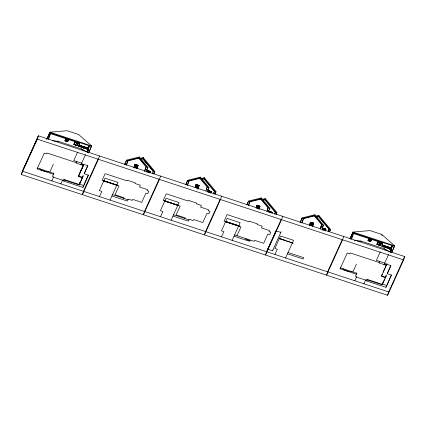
<?xml version="1.0" encoding="UTF-8"?>
<svg xmlns="http://www.w3.org/2000/svg" width="426" height="426" viewBox="0 0 426 426"><rect width="100%" height="100%" fill="white"/><g stroke="black" fill="none" stroke-linecap="round" stroke-linejoin="round"><path stroke-width="0.64" d="M21.321 174.527L22.36 171.177L38.404 135.814L404.7 256.574L403.64 259.913L387.596 295.277L21.3 174.522L37.344 139.158L38.404 135.814M46.796 139.302L49.948 132.188L67.074 130.723L78.618 134.531L91.654 145.937L88.533 152.982M48.66 139.281L50.46 133.615L49.762 132.763L50.689 132.885M53.506 177.243L53.671 176.881L52.462 176.481L53.846 173.43L37.445 167.998L37.035 168.893L53.383 174.282L53.782 173.015M64.981 140.868L65.615 138.881L68.341 139.781L67.702 141.762L65.002 140.82M65.135 140.82C64.358 137.545 70.136 139.472 67.686 141.634L65.157 140.772M65.758 139.11L65.226 140.788L67.606 141.629L68.181 139.829M73.842 144.542L74.694 141.874L78.325 143.072L77.473 145.74L73.863 144.494M74.827 142.055L78.203 143.195L74.827 142.055L74.055 144.473L77.457 145.548M74.88 142.193C73.709 148.259 73.783 139.845 76.44 142.689M62.494 180.267L63.703 180.667L64.108 179.399M78.506 146.32L79.726 143.264L50.46 133.615M78.698 146.395L79.726 143.264M79.721 146.72L80.152 145.388L87.415 147.785L86.984 149.116M83.23 148.312L83.661 146.949M83.443 148.296L83.853 147.007M83.214 175.661L82.665 177.392L78.64 176.066L83.624 165.075L81.206 164.276L81.574 163.115M86.744 149.35L87.154 148.067L80.36 145.889L87.154 148.067M78.64 176.066L79.369 173.755M88.688 146.251L87.692 149.324L88.688 146.251L89.295 146.453L88.294 149.526L87.772 149.143M82.149 168.158L82.751 166.262M87.484 151.528L88.592 148.253L78.911 145.058M87.516 151.928L88.033 149.792M87.463 152.481L88.491 149.345L78.805 146.155M63.703 180.667L64.033 179.948L79.161 184.937L79.566 183.67M51.78 180.88L53.447 177.2L62.59 180.235L62.75 179.873L63.959 180.273L64.289 179.554L79.417 184.543L79.971 182.807M79.161 184.937L83.011 175.89L81.925 178.27M62.329 180.624L82.91 187.413L88.454 175.192L84.215 173.797L87.697 165.549M82.91 187.413L88.262 175.043M99.471 155.948L98.411 159.287L82.367 194.65L83.427 191.311L98.108 158.946M124.738 164.463L126.613 160.112L139.27 156.986L147.897 167.269L146.65 170.235L145.42 168.771M126.559 165.102L127.885 160.911L138.817 158.211L139.27 156.986M133.844 167.887L134.983 164.298L138.093 165.32L137.119 168.366M134.009 167.887L135.053 164.521L137.896 165.453L136.991 168.307M135.239 167.381L135.931 165.054L135.196 167.37M136.863 165.363L136.075 167.679M136.778 168.771L137.795 165.576M144.536 171.199L145.335 168.675M144.728 171.353L146.129 166.928L138.817 158.211M146.65 170.235L147.897 167.269M146.709 172.157L147.279 170.357L150.389 171.385L149.984 172.631M146.949 171.811L147.343 170.597L150.154 171.593M146.938 171.998L147.348 170.581M147.082 172.019C146.613 169.655 151.31 171.284 149.563 172.839M147.907 172.269L148.227 171.119M149.111 171.412L148.743 172.567L149.105 171.433M149.686 172.908L150.192 171.518L147.332 170.624M152.524 173.835L153.328 171.305L142.816 158.776L140.915 159.276M153.861 174.048L154.904 171.513L143.243 157.609L139.648 158.493M160.517 176.071L159.457 179.41L143.413 214.773L144.473 211.434L159.154 179.069M185.832 184.602L187.706 180.251L200.364 177.131L208.99 187.408L207.744 190.379L206.514 188.91M187.653 185.241L188.979 181.05L199.911 178.35L200.364 177.131M195.103 187.483L196.077 184.437L199.187 185.459L198.021 189.107M195.3 187.296L198.154 188.201L195.3 187.296L196.114 184.73M195.262 187.578L196.146 184.66L198.99 185.598L197.85 189.022M197.222 187.818L197.957 185.502L197.179 187.802M206.019 190.859L207.222 187.067L199.911 178.35M207.744 190.379L208.99 187.408M207.968 191.748L208.373 190.502L211.482 191.524L211.078 192.776M208.021 191.988L208.442 190.726L211.248 191.732M208.01 192.174L208.468 190.795M208.176 192.158C207.675 189.842 212.398 191.402 210.657 192.978M208.996 192.43L209.32 191.258M209.837 192.706L210.252 191.567L209.869 192.765M210.779 193.047L211.221 191.7M210.881 192.887L211.285 191.657L208.426 190.763M213.618 193.974L214.422 191.45L213.58 193.297M214.954 194.187L215.998 191.657L204.336 177.749L201.344 178.489M221.563 196.2L220.503 199.538L204.459 234.902L205.518 231.563L220.199 199.192M246.963 204.794L248.56 201.04L261.218 197.92L269.844 208.197L268.598 211.168L267.368 209.698M248.693 205.433L249.833 201.839L260.765 199.139L261.218 197.92M256.148 207.67L256.931 205.225L260.041 206.248L259.088 209.241M256.17 208.165L257 205.449L259.844 206.386L258.939 209.235M257.134 208.319L257.879 205.987L257.182 208.33M258.065 208.623L258.8 206.312M259.205 207.744L256.718 206.924L259.216 207.728L259.594 206.535L257.107 205.715L256.372 208.026M258.859 208.846L259.594 206.535M259.067 208.777L259.78 206.424L256.958 205.54M262.198 199.277L265.19 198.537L264.748 199.735L262.863 200.204M266.873 211.647L268.076 207.856L260.765 199.139M268.598 211.168L268.838 210.417M268.939 212.611L269.28 211.552L272.06 212.515M271.953 213.511L272.336 212.313L269.205 211.339L272.336 212.313M274.674 214.134L275.276 212.239L274.435 214.086M276.075 214.379L276.852 212.441L265.19 198.537M281.128 231.675L272.565 250.77L267.794 249.199L268.034 248.438M267.794 249.199L276.357 230.099M282.608 216.323L281.549 219.662L265.505 255.025L266.564 251.686L281.251 219.315M272.565 250.77L272.805 250.014M300.042 222.819L302.183 217.867L314.841 214.747L323.467 225.024L322.226 227.995L320.991 226.525M302.13 222.862L303.461 218.666L314.393 215.966L314.846 214.747M309.393 225.695L310.463 222.265M309.489 225.807L310.623 222.276L313.467 223.213L310.607 222.313M309.564 225.759L310.65 222.345L313.403 223.256L312.317 226.664M310.815 225.141L311.502 222.814L310.804 225.157M311.656 225.418L312.434 223.123L311.699 225.434M312.349 226.696L313.467 223.213M312.524 226.669L313.664 223.075L310.533 222.106M320.107 228.959L320.709 227.063M320.299 229.108L321.705 224.683L314.393 215.966M322.226 227.995L323.467 225.024M322.258 229.965L322.849 228.118L325.959 229.14L325.389 230.935M322.407 230.104L322.919 228.341L325.762 229.279L325.24 230.887M323.43 230.029L323.797 228.879L323.472 230.045L324.324 230.306M324.362 230.338L324.729 229.183M325.262 230.663L325.698 229.316L322.86 228.469M328.1 231.59L328.899 229.066L328.334 230.306M329.431 231.803L330.475 229.273L318.813 215.37L315.224 216.254M343.654 236.446L342.595 239.785L326.55 275.148L327.61 271.809L342.296 239.444M356.85 272.928L356.445 274.19L340.102 268.806L340.507 267.539M351.668 239.146L353.463 233.48L352.771 232.633L352.952 232.053L370.082 230.594L381.627 234.396L394.657 245.802L391.808 252.261M367.984 240.733L368.623 238.752L371.344 239.646L370.711 241.633L368.005 240.69M368.698 238.927L371.259 239.726L370.695 241.499L368.144 240.685L368.719 238.885M370.013 239.337L369.48 241.025M371.19 239.7L370.609 241.499L368.229 240.653L368.767 238.981L371.259 239.726M376.85 244.407L377.702 241.744L381.334 242.942L380.482 245.605L376.872 244.364M377.079 244.295L380.466 245.419L381.217 243.044L377.825 241.947L377.058 244.343L380.349 245.429L378.799 244.913L379.539 242.586M377.186 244.284L377.889 242.064M379.47 242.49L378.714 244.859L379.438 242.575M380.349 245.429L381.126 243.006L377.814 241.968M390.179 249.056L381.707 246.26L382.729 243.129L353.463 233.48M382.724 246.59L383.155 245.259L390.418 247.655L389.987 248.981M382.756 246.521L383.155 245.259M383.363 245.765L382.963 247.021L383.395 245.695L389.976 247.868L389.529 249.269M383.134 247.16L383.512 245.972L386.686 246.787M389.918 248.054L386.861 246.878M389.753 249.221L390.163 247.932L383.379 245.727M382.197 274.2L381.643 275.936L385.668 277.262L386.403 274.951M390.695 249.194L391.696 246.121L392.303 246.319L391.382 249.21M385.21 268.071L385.615 266.804M390.381 251.75L391.095 249.998M390.397 251.904L391.6 248.118M390.456 252.027L391.19 249.711L390.759 250.669M390.472 252.346L391.499 249.215L381.813 246.02M386.835 264.109L386.435 265.377L379.172 262.98L379.859 261.468M390.397 252.687L391.499 249.215M385.264 277.587L386.073 275.798L385.471 277.699L381.446 276.368L387 263.785M367.095 279.861L382.228 284.845L382.628 283.583M382.979 282.678L382.426 284.414L367.292 279.424L366.77 280.58L365.561 280.18M365.396 280.537L385.977 287.321L391.521 275.105L387.282 273.71L390.764 265.462M385.977 287.321L391.329 274.951M387.596 295.277L388.656 291.938L404.7 256.574M22.647 170.597L22.381 171.188L388.656 291.938M22.78 170.299L22.913 170.006M23.047 169.713L23.313 169.122M23.446 168.829L23.584 168.531M23.718 168.238L23.984 167.647M24.117 167.354L24.25 167.061M24.383 166.763L24.649 166.177M24.788 165.879L24.921 165.586M25.054 165.293L25.32 164.702M25.453 164.409L25.587 164.111M25.72 163.818L25.991 163.227M26.124 162.934L26.258 162.641M26.391 162.343L26.657 161.758M26.79 161.459L26.923 161.166M27.056 160.874L27.328 160.282M27.461 159.99L27.594 159.691M27.727 159.399L27.994 158.807M28.127 158.515L28.26 158.216M28.393 157.924L28.664 157.332M28.798 157.04L28.931 156.747M29.064 156.448L29.33 155.863M29.463 155.565L29.596 155.272M29.735 154.979L30.001 154.388M30.134 154.095L30.267 153.797M30.4 153.504L30.667 152.913M30.8 152.62L30.938 152.327M31.071 152.029L31.338 151.443M31.471 151.145L31.604 150.852M31.737 150.559L32.003 149.968M32.136 149.675L32.275 149.377M32.408 149.084L32.674 148.493M32.807 148.2L32.94 147.907M33.074 147.609L33.34 147.023M33.478 146.725L33.611 146.432M33.745 146.139L34.011 145.548M34.144 145.25L34.277 144.957M34.41 144.664L34.682 144.073M34.815 143.78L34.948 143.482M35.081 143.189L35.347 142.598M35.48 142.305L35.614 142.012M35.747 141.714L36.018 141.128M36.151 140.83L36.285 140.537M36.418 140.245L36.684 139.653M36.817 139.361L36.95 139.062M37.083 138.769L37.355 138.178M37.488 137.886L37.621 137.593M37.754 137.294L38.02 136.709M38.154 136.411L38.287 136.118M46.759 139.211L49.948 132.188L91.654 145.937L88.72 152.407M47.984 138.849L50.417 133.482M37.504 168.041L44.267 153.131L46.69 153.93L47.094 153.03L76.361 162.679L76.85 161.603M49.81 172.072L53.367 164.228M66.914 139.515L66.397 141.15M66.994 139.52L66.477 141.155M53.383 174.282L53.788 173.387M74.055 144.473L77.362 145.516M76.462 142.619L75.732 144.925M76.536 142.721L75.833 144.936M78.086 143.232L77.383 145.447M60.859 183.872L62.526 180.193M77.596 152.183L73.783 160.581L81.691 163.195L81.206 164.276M80.493 146.134L83.592 147.156M76.786 161.571L76.105 163.073L83.368 165.464L78.379 176.46L82.41 177.786M80.945 164.665L85.461 154.723M89.295 146.453L88.608 146.432M88.054 149.435L88.592 148.253M87.532 151.283L88.187 149.845M87.463 151.464L87.948 150.085M88.491 149.345L79.305 146.592M79.79 172.78L81.403 169.223M81.941 168.041L83.48 164.644M79.763 183.036L80.578 181.252M84.215 173.797L87.884 165.714L81.435 163.589M79.417 184.543L82.665 177.392M103.348 180.805L117.384 185.432M103.635 180.64L117.288 185.14M99.466 196.599L101.814 191.418L99.354 190.603L105.009 178.143L118.045 182.44L110.041 200.087M124.435 164.91L126.613 160.112M126.011 165.043L127.885 160.911M134.983 164.298L138.093 165.32M137.065 168.03L134.222 167.093M134.77 165.996L137.279 166.752L134.786 165.954M123.748 198.34L124.035 197.712L115.036 194.746L119.019 185.97L102.08 180.384L105.131 173.654L127.023 180.869L127.305 180.235L135.409 182.908L135.122 183.542L140.314 185.251L139.526 186.998L147.513 189.634L147.066 190.614L148.866 191.21L147.721 193.734L145.921 193.138L141.73 202.377L132.656 199.384L132.193 200.401L128.455 199.166L128.167 199.799L112.512 194.639M143.051 158.025L143.237 157.609L142.801 158.807L153.312 171.337M127.912 199.714L127.315 201.035L111.91 195.955M145.601 168.089L146.129 166.928M147.321 170.773L150.128 171.561M152.764 172.551L153.328 171.305M154.1 173.291L154.904 171.513M164.441 200.944L178.478 205.572M164.729 200.779L178.382 205.279M160.511 216.722L162.86 211.541L160.4 210.732L166.055 198.266L179.09 202.563L171.087 220.21M185.8 184.453L187.706 180.251M187.105 185.182L188.979 181.05M196.077 184.437L199.16 185.512M198.926 185.725L196.146 184.66M197.014 185.214L196.333 187.525M198.351 186.955L195.864 186.135L198.362 186.939M184.841 218.485L185.129 217.851L176.13 214.885L180.113 206.109L163.174 200.529L166.225 193.793L188.116 201.008L188.398 200.38L196.503 203.048L196.216 203.681L201.407 205.396L200.619 207.137L208.607 209.773L208.16 210.758L209.959 211.349L208.815 213.873L207.015 213.277L202.824 222.521L193.75 219.528L193.287 220.54L189.549 219.31L189.261 219.938L173.558 214.763M204.145 178.164L204.331 177.749L203.894 178.947L201.583 179.49M188.958 219.843L188.361 221.158L172.961 216.083M206.429 188.814L207.222 187.067M214.922 194.027L215.998 191.657M221.557 236.845L223.906 231.664L221.445 230.855L227.101 218.389L240.136 222.686L232.133 240.333M246.926 204.64L248.56 201.04M248.225 205.385L249.833 201.839M236.984 235.674L240.967 226.898L224.028 221.318L227.079 214.582L248.97 221.797L249.258 221.169L257.357 223.836L257.07 224.47L262.267 226.185L261.473 227.926L269.461 230.562L269.014 231.547L270.814 232.138L269.669 234.662L267.874 234.066L263.678 243.31L254.604 240.317L254.141 241.329L250.403 240.099L250.115 240.727L245.695 239.274L245.983 238.64M256.931 205.225L260.041 206.248M257 205.449L259.78 206.514M267.283 209.603L268.076 207.856M269.088 209.858L269.844 208.197M269.402 211.781L271.889 212.601L269.296 211.514M276.048 214.219L276.852 212.441M274.983 254.46L277.331 249.279L274.871 248.47L280.526 236.004L293.562 240.301L285.558 257.948M300.282 222.068L302.183 217.867M301.581 222.803L303.461 218.666M292.997 243.129L278.966 238.501L293.013 243.092M309.947 224.992L312.434 225.812M310 224.853C309.196 220.79 315.458 222.873 312.482 225.673M318.627 215.78L318.813 215.364L318.371 216.568L316.486 217.031M320.911 226.43L321.705 224.683M322.945 228.411L325.645 229.438M323.009 228.64L322.663 229.758M325.959 229.14L322.828 228.171M329.399 231.643L330.475 229.273M350.034 238.496L352.952 232.053L394.657 245.802L391.723 252.272M350.076 238.576L352.771 232.633L394.476 246.382M350.72 239.311L353.426 233.347M340.102 268.806L347.275 252.996L349.698 253.795L350.103 252.9L379.369 262.549M352.877 271.985L356.434 264.141M369.922 239.38L369.406 241.02M354.847 280.787L356.679 276.751L355.465 276.352L356.855 273.295L340.507 267.911M363.926 283.78L365.758 279.744L366.967 280.143M382.729 243.129L381.914 244.929L390.418 247.655M380.216 251.947L376.408 260.345L384.699 263.066M383.512 245.972L386.6 247.021M391.696 246.121L392.303 246.319M384.012 264.578L388.523 254.636M383.123 272.102L384.737 268.545M385.812 266.17L386.792 264.019M382.83 282.949L384.726 278.78M382.228 284.845L385.668 277.262M387.282 273.71L390.951 265.627L384.502 263.502M126.373 160.863L139.03 157.737L147.657 168.02M140.095 159.079L143.003 158.365L154.665 172.269M187.467 181.002L200.124 177.882L208.751 188.159M201.77 179.08L204.097 178.505L215.758 192.408M248.321 201.791L260.978 198.67L269.605 208.948M262.043 200.007L264.951 199.293L276.612 213.197M262.437 200.279L264.764 199.703L275.26 212.27M301.949 218.618L314.606 215.497L323.227 225.78M316.252 216.696L318.573 216.12L330.241 230.024M316.06 217.106L318.387 216.53L328.883 229.097M56.972 141.363L58.271 141.299L81.467 148.946L87.575 152.348M358.687 241.292L361.28 241.169L384.47 248.816L391.137 252.522M45.593 171.513L48.34 171.587M48.399 171.635L45.651 171.556L41.961 170.315M351.407 271.5L348.66 271.421L345.028 270.222L342.93 268.705M52.435 140.671L58.271 141.299M354.144 240.402L361.28 241.169M49.762 132.763L91.468 146.512M65.705 139.036L68.251 139.856M135.01 164.612L137.875 165.496M196.104 184.751L198.969 185.635M134.994 164.649L137.8 165.565M208.415 190.912L211.163 191.817M134.211 167.125L137.06 168.062M269.237 211.642L272.102 212.521M37.344 139.158L403.64 259.913M384.209 264.141L386.632 264.94M276.117 230.86L280.888 232.431M279.893 238.459L284.238 239.891M103.411 180.704L117.443 185.331M164.505 200.848L178.537 205.47M225.338 221.674L239.391 226.259M234.604 234.886L250.003 239.966L249.407 241.281L234.007 236.206M288.029 252.501L303.722 257.671L303.12 258.992L287.428 253.816M79.145 184.075L83.512 185.512M382.213 283.982L386.579 285.425M356.514 277.108L365.593 280.1M39.863 168.797L42.02 170.357M384.47 248.816L386.558 250.435M81.467 148.946L83.555 150.564M203.91 178.915L214.406 191.482M381.627 234.396L382.069 235.653M135.159 164.787C131.762 171.268 142.694 165.81 135.159 164.787M196.253 184.927L195.502 187.27C198.74 190.241 200.518 184.389 196.253 184.927M325.496 229.46L325.123 230.636L325.512 229.428M83.81 147.162L86.909 148.184L83.81 147.162M225.647 221.424L239.3 225.929L225.647 221.424M309.798 224.848L312.636 225.817L309.798 224.848M310.368 223.693L312.838 224.555L310.357 223.714"/></g></svg>
